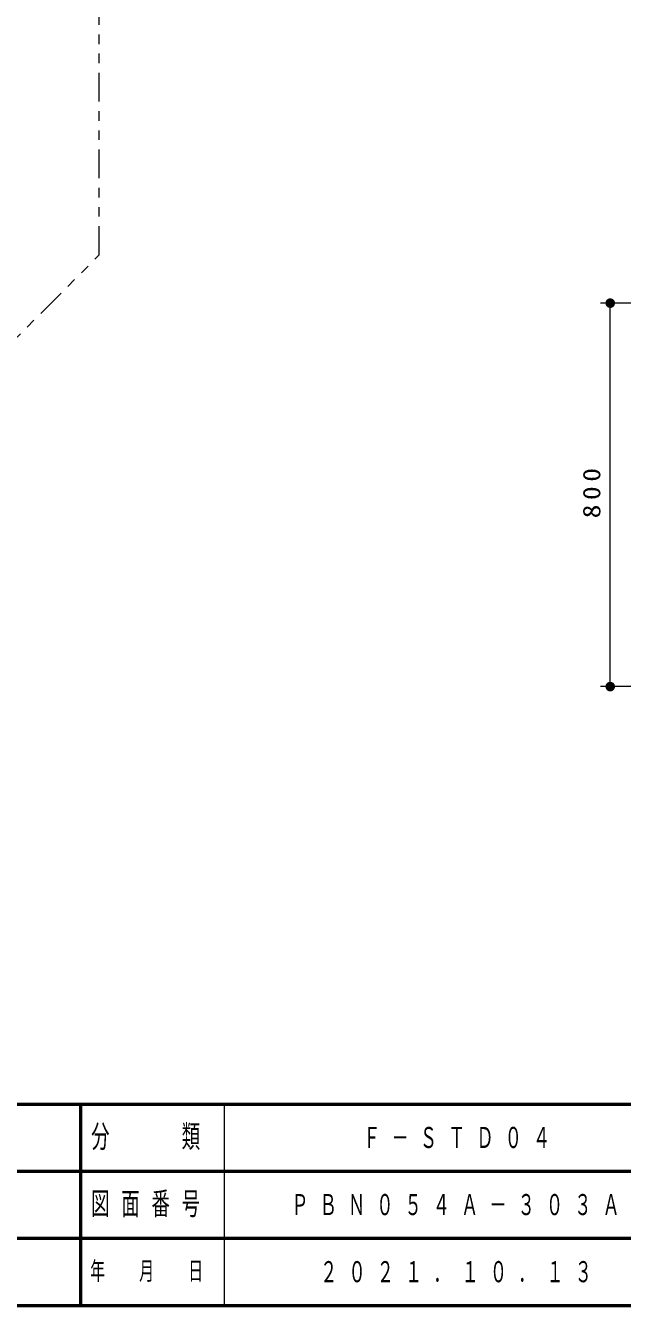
# Model space of a CAD drawing. Units: millimetres on the paper, scale 1:60. Extents: x -385 to 0, y -594 to 267.
# Drawn here: x -140.7 to -78.5, y -594 to -460.5 of the extents above; entities that cross this region are included whole.
import ezdxf

# ---------------------------------------------------------------- set-up
doc = ezdxf.new("R2010")
doc.units = ezdxf.units.MM
doc.linetypes.add('USER3', pattern=[8, 3, -1, 1, -1, 1, -1])
for name, color, linetype, lineweight in [('LY_1', 7, 'Continuous', 13), ('LY_2', 7, 'Continuous', 13), ('LY_4', 7, 'Continuous', 13)]:
    doc.layers.add(name, color=color, linetype=linetype, lineweight=lineweight)
doc.styles.add('ＭＳ ゴシック', font='')
doc.styles.get('ＭＳ ゴシック').set_extended_font_data('MS Gothic')

# ---------------------------------------------------------------- blocks, each defined once
blk = doc.blocks.new('filled_dot')
at = {"color": 0, "linetype": 'Continuous', "lineweight": -2, "const_width": 1.25}
blk.add_lwpolyline([(-0.625, 0, 1), (0.625, 0, 1)], format="xyb", close=True, dxfattribs=at)

msp = doc.modelspace()

# ---------------------------------------------------------------- linework, layer by layer
at = {"layer": 'LY_1', "linetype": 'USER3'}
msp.add_lwpolyline([(-192.763, -524.499), (-170.106, -501.842), (-150.473, -501.842), (-133.059, -484.428), (-133.059, -441.899), (-150.473, -424.485), (-182.461, -424.485), (-197.927, -409.019), (-223.911, -409.019), (-254.192, -378.739), (-281.508, -378.739), (-309.831, -407.062), (-317.696, -407.062), (-334.851, -424.217), (-343.174, -424.217), (-361.043, -442.086), (-361.043, -467.356), (-343.174, -485.225), (-336.536, -485.225), (-279.972, -541.788), (-245.186, -541.788), (-227.897, -524.499)], close=True, dxfattribs=at)
at = {"layer": 'LY_2', "lineweight": 50}
for p, q in [((-385, -573), (0, -573)), ((-385, -594), (0, -594))]:
    msp.add_line(p, q, dxfattribs=at)
at = {"layer": 'LY_2', "color": 140, "lineweight": 50}
for p, q in [((-135, -573), (-135, -594)), ((-187.5, -580), (-70, -580)), ((-242.5, -587), (0, -587))]:
    msp.add_line(p, q, dxfattribs=at)
at = {"layer": 'LY_2'}
msp.add_line((-120, -573), (-120, -594), dxfattribs=at)
at = {"layer": 'LY_4'}
for p, q in [((-70.727, -489.451), (-80.727, -489.451)), ((-79.727, -529.451), (-79.727, -489.451)), ((-70.727, -529.451), (-80.727, -529.451))]:
    msp.add_line(p, q, dxfattribs=at)

# ---------------------------------------------------------------- block references
at = {"layer": 'LY_4', "xscale": 0.4, "yscale": 0.4}
for p, rotation in [((-79.727, -489.451), 270), ((-79.727, -529.451), 90)]:
    msp.add_blockref('filled_dot', p, dxfattribs=dict(at, rotation=rotation))

# ---------------------------------------------------------------- texts
at = {"layer": 'LY_1', "char_height": 2.199, "attachment_point": 4, "style": 'ＭＳ ゴシック'}
for s, insert in [('\\T1.64;\\W0.6;Ｆ－ＳＴＤ０４', (-105.5, -576.5)), ('\\T1.64;\\W0.6;ＰＢＮ０５４Ａ－３０３Ａ', (-113, -583.5)), ('\\T1.64;\\W0.6;２０２１．１０．１３', (-110, -590.5))]:
    msp.add_mtext(s, dxfattribs=dict(at, insert=insert))
at = {"layer": 'LY_2', "attachment_point": 4, "style": 'ＭＳ ゴシック'}
for s, insert, char_height in [('\\T1.64;\\W0.6;分\u3000\u3000類', (-133.9, -576.5), 2.346), ('\\T1.64;\\W0.6;図面番号', (-133.9, -583.5), 2.346), ('\\T1.64;\\W0.6;年\u3000月\u3000日', (-134, -590.5), 1.906)]:
    msp.add_mtext(s, dxfattribs=dict(at, insert=insert, char_height=char_height))
at = {"layer": 'LY_4', "insert": (-80.727, -509.035), "char_height": 1.833, "attachment_point": 8, "rotation": 90, "style": 'ＭＳ ゴシック'}
msp.add_mtext('\\T1.33;\\W1.15;800', dxfattribs=at)

doc.saveas('drawing.dxf')
